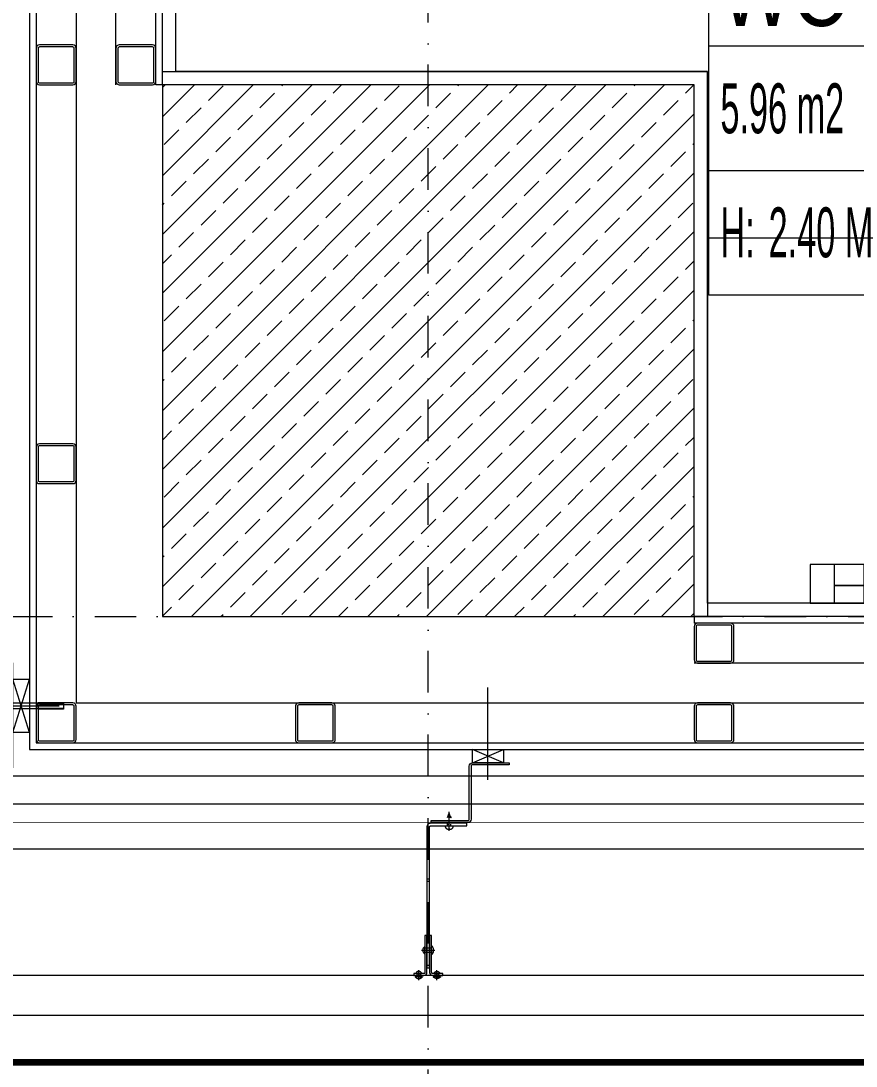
# Model space of a CAD drawing. Extents: x -1701 to 23780, y -363 to 7742.
# Drawn here: x 1161.2 to 1286.9, y 277.4 to 434.6 of the extents above; entities that cross this region are included whole.
import ezdxf
from ezdxf.enums import TextEntityAlignment as Align

# ---------------------------------------------------------------- set-up
doc = ezdxf.new("R2010")
doc.units = 0
doc.header["$LTSCALE"] = 25
doc.header["$MEASUREMENT"] = 0
doc.header["$PDMODE"] = 1
doc.linetypes.add('Audi$0$DASHDOT2', pattern=[0.5, 0.25, -0.125, 0, -0.125])
doc.linetypes.add('Audi$0$HIDDEN2', pattern=[4.7625, 3.175, -1.5875])
doc.layers.get('0').update_dxf_attribs({"color": 9, "lineweight": 9})
for name, color, linetype, lineweight in [('Audi$0$01', 8, 'Continuous', 9), ('Audi$0$05V', 8, 'Continuous', 9), ('Audi$0$06D', 8, 'Continuous', 9), ('Audi$0$09W', 8, 'Continuous', 9), ('Audi$0$10', 8, 'Continuous', 9), ('Audi$0$11', 8, 'Continuous', 9), ('Audi$0$14', 8, 'Continuous', 9), ('Audi$0$21', 8, 'Continuous', 9), ('Audi$0$24', 8, 'Audi$0$DASHDOT2', 9), ('Audi$0$33', 8, 'Audi$0$BATTING', 9), ('Audi$0$35', 8, 'Continuous', 9)]:
    doc.layers.add(name, color=color, linetype=linetype, lineweight=lineweight)
doc.styles.add('Audi$0$Arial', font='arial.ttf', dxfattribs={"height": 2.5})
doc.styles.add('Audi$0$MuuM_TEXT-STANDART', font='ARIALN.TTF')
doc.linetypes.add('Audi$0$BATTING', pattern='A,0.0001,-0.1,[134,ltypeshp.shx,S=0.1,R=0,X=-0.1,Y=0],-0.2,[134,ltypeshp.shx,S=0.1,R=180,X=0.1,Y=0],-0.1', length=0.4001)

# ---------------------------------------------------------------- blocks, each defined once
blk = doc.blocks.new('Audi$0$p-kolon_80x80')
at = {"layer": 'Audi$0$09W'}
h = blk.add_hatch(dxfattribs=at)
h.set_pattern_fill('ANSI33', color=256, scale=25, style=0)
h.set_pattern_definition([(45, (-1222.5, -385), (-4.419417, 4.419417), []), (45, (-1218.0806, -385), (-4.419417, 4.419417), [3.125, -1.5625])])
h.paths.add_polyline_path([(-40, -40), (40, -40), (40, 40), (-40, 40)])
blk.add_lwpolyline([(-40, -40), (40, -40), (40, 40), (-40, 40)], close=True)
blk = doc.blocks.new('Audi$0$p-cephe_kose profili')
at = {"linetype": 'Continuous', "lineweight": 13}
for p, q in [((-2.75, 12.75), (-3.15, 12.75)), ((-3.15, -2.87), (-3.15, 12.75)), ((-2.75, -3.03), (-2.75, 12.75)), ((-3.15, -2.87), (-30.14, -29.86)), ((-2.75, -3.03), (-29.86, -30.14)), ((-33.53, -32.82), (-28.58, -27.87)), ((-33.32, -33.03), (-28.37, -28.08)), ((-28.37, -28.08), (-28.58, -27.87)), ((-33.85, -33.57), (-30.14, -29.86)), ((-28.08, -28.37), (-33.03, -33.32)), ((-27.87, -28.58), (-32.82, -33.53)), ((-30.14, -29.86), (-29.86, -30.14)), ((-29.86, -30.14), (-30.14, -29.86)), ((-28.08, -28.37), (-27.87, -28.58)), ((-34, -30.65), (-34, -32.75)), ((-34, -30.65), (-33.7, -30.65)), ((-33.7, -30.65), (-33.7, -32.75)), ((-33.57, -33.85), (-29.86, -30.14)), ((-33.85, -33.57), (-40.45, -40.17)), ((-33.57, -33.85), (-40.17, -40.45)), ((-33.57, -33.85), (-33.85, -33.57)), ((-32.75, -33.7), (-30.65, -33.7)), ((-32.75, -34), (-30.65, -34)), ((-30.65, -34), (-30.65, -33.7)), ((-40.45, -40.17), (-40.17, -40.45))]:
    blk.add_line(p, q, dxfattribs=at)
at = {"linetype": 'Continuous', "lineweight": 5}
for p, q in [((-2.75, 2.25), (-0.25, 10.25)), ((-0.25, 2.25), (-2.75, 10.25)), ((-3.15, 6.69), (1.05, 6.69)), ((4.85, 6.62), (1.05, 6.62)), ((1.05, 5.81), (-3.15, 5.81)), ((-2.73, 6.25), (4.2, 6.25)), ((4.85, 5.88), (1.05, 5.88))]:
    blk.add_line(p, q, dxfattribs=at)
at = {"linetype": 'Continuous', "lineweight": 18}
for p, q in [((-15.25, -10.86), (-15.25, -14)), ((-15.25, -10.86), (-14.95, -10.86)), ((-14.95, -10.86), (-14.95, -14)), ((-14.78, -14.07), (-12.56, -11.86)), ((-14.57, -14.28), (-12.35, -12.07)), ((-12.07, -12.35), (-14.28, -14.57)), ((-11.86, -12.56), (-14.07, -14.78)), ((-12.35, -12.07), (-12.56, -11.86)), ((-12.07, -12.35), (-11.86, -12.56)), ((-14, -14.95), (-10.86, -14.95)), ((-14, -15.25), (-10.86, -15.25)), ((-10.86, -15.25), (-10.86, -14.95))]:
    blk.add_line(p, q, dxfattribs=at)
for p, q in [((-16.23, -12.06), (-13.36, -12.06)), ((-15.99, -11.97), (-15.95, -11.97)), ((-15.99, -12.15), (-15.95, -12.15)), ((-15.95, -11.97), (-15.95, -12.15)), ((-15.5, -12.68), (-15.5, -11.44)), ((-15.41, -11.82), (-15.23, -11.82)), ((-15.41, -12.3), (-15.32, -12.3)), ((-15.32, -12.3), (-15.14, -12.3)), ((-15.3, -12.02), (-15.28, -12.37)), ((-15.23, -11.82), (-15.05, -11.82)), ((-15.19, -11.74), (-15.1, -12.37)), ((-15.14, -12.3), (-14.96, -12.3)), ((-15.05, -11.82), (-14.87, -11.82)), ((-15.01, -11.74), (-14.92, -12.37)), ((-14.96, -12.3), (-14.78, -12.3)), ((-14.87, -11.82), (-14.69, -11.82)), ((-14.83, -11.74), (-14.74, -12.37)), ((-14.78, -12.3), (-14.6, -12.3)), ((-14.69, -11.82), (-14.51, -11.82)), ((-14.65, -11.74), (-14.56, -12.37)), ((-14.6, -12.3), (-14.42, -12.3)), ((-14.51, -11.82), (-14.33, -11.82)), ((-14.47, -11.74), (-14.38, -12.37)), ((-14.42, -12.3), (-14.24, -12.3)), ((-14.33, -11.82), (-13.6, -12.06)), ((-14.29, -11.74), (-14.2, -12.37)), ((-14.24, -12.3), (-13.6, -12.06)), ((-14.1, -11.79), (-14.03, -12.33)), ((-11.79, -14.11), (-12.33, -14.03)), ((-12.3, -14.25), (-12.06, -13.61)), ((-12.06, -16.24), (-12.06, -13.37)), ((-11.82, -14.34), (-12.06, -13.61)), ((-12.68, -15.51), (-11.44, -15.51)), ((-11.74, -14.3), (-12.37, -14.21)), ((-11.74, -14.48), (-12.37, -14.39)), ((-11.74, -14.66), (-12.37, -14.57)), ((-11.74, -14.84), (-12.37, -14.75)), ((-11.74, -15.02), (-12.37, -14.93)), ((-11.74, -15.2), (-12.37, -15.11)), ((-12.02, -15.31), (-12.37, -15.29)), ((-12.3, -14.43), (-12.3, -14.25)), ((-12.3, -14.61), (-12.3, -14.43)), ((-12.3, -14.79), (-12.3, -14.61)), ((-12.3, -14.97), (-12.3, -14.79)), ((-12.3, -15.15), (-12.3, -14.97)), ((-12.3, -15.33), (-12.3, -15.15)), ((-12.3, -15.42), (-12.3, -15.33)), ((-11.82, -14.52), (-11.82, -14.34)), ((-11.82, -14.7), (-11.82, -14.52)), ((-11.82, -14.88), (-11.82, -14.7)), ((-11.82, -15.06), (-11.82, -14.88)), ((-11.82, -15.24), (-11.82, -15.06)), ((-11.82, -15.42), (-11.82, -15.24)), ((-12.15, -15.99), (-12.15, -15.96)), ((-11.97, -15.96), (-12.15, -15.96)), ((-11.97, -15.99), (-11.97, -15.96))]:
    blk.add_line(p, q)
at = {"lineweight": 5}
for p, q in [((-12.57, -13.28), (-13.28, -12.57)), ((-13.02, -13.73), (-13.73, -13.02)), ((-13.29, -13.01), (-13.66, -13.38)), ((-13.65, -12.66), (-12.44, -13.86)), ((-13.29, -13.01), (-13.52, -13.23)), ((-13.52, -13.23), (-13.29, -13.01)), ((-13.29, -13.01), (-12.92, -12.64)), ((-13.29, -13.01), (-13.07, -12.79)), ((-13.07, -12.79), (-13.29, -13.01)), ((-12.8, -13.5), (-13.27, -13.98)), ((-12.8, -13.5), (-12.32, -13.03)), ((-28.94, -29.65), (-29.65, -28.94)), ((-29.22, -28.93), (-29.59, -29.3)), ((-29.57, -28.58), (-28.37, -29.78)), ((-29.22, -28.93), (-29.44, -29.16)), ((-29.44, -29.16), (-29.22, -28.93)), ((-29.22, -28.93), (-28.84, -28.56)), ((-29.22, -28.93), (-28.99, -28.71)), ((-28.99, -28.71), (-29.22, -28.93)), ((-28.5, -29.21), (-29.21, -28.5)), ((-28.72, -29.43), (-29.2, -29.91)), ((-28.72, -29.43), (-28.24, -28.95)), ((-34.1, -31.92), (-34.1, -31.37)), ((-31.22, -31.93), (-31.93, -31.22)), ((-31.49, -31.21), (-31.86, -31.58)), ((-31.85, -30.86), (-30.64, -32.06)), ((-31.49, -31.21), (-31.71, -31.43)), ((-31.71, -31.43), (-31.49, -31.21)), ((-31.49, -31.21), (-31.12, -30.84)), ((-31.49, -31.21), (-31.27, -30.99)), ((-31.27, -30.99), (-31.49, -31.21)), ((-30.77, -31.48), (-31.48, -30.77)), ((-31, -31.7), (-30.52, -31.23)), ((-34.6, -31.92), (-33.2, -31.92)), ((-34.1, -31.66), (-33.7, -31.66)), ((-34.1, -31.92), (-34.1, -32.47)), ((-34.1, -32.18), (-33.7, -32.18)), ((-33.7, -31.92), (-33.7, -31.48)), ((-33.7, -31.92), (-33.7, -31.66)), ((-33.7, -31.66), (-33.7, -31.92)), ((-33.7, -31.92), (-33.7, -32.36)), ((-33.7, -31.92), (-33.7, -32.18)), ((-33.7, -32.18), (-33.7, -31.92)), ((-31, -31.7), (-31.47, -32.18)), ((-31.92, -34.1), (-32.47, -34.1)), ((-31.92, -33.7), (-32.36, -33.7)), ((-31.92, -33.7), (-32.18, -33.7)), ((-32.18, -33.7), (-31.92, -33.7)), ((-32.18, -34.1), (-32.18, -33.7)), ((-31.92, -34.6), (-31.92, -33.2)), ((-31.92, -33.7), (-31.66, -33.7)), ((-31.92, -33.7), (-31.48, -33.7)), ((-31.66, -33.7), (-31.92, -33.7)), ((-31.92, -34.1), (-31.37, -34.1)), ((-31.66, -34.1), (-31.66, -33.7))]:
    blk.add_line(p, q, dxfattribs=at)
at = {"lineweight": 0}
blk.add_line((-34, -32.75), (-34, -30.75), dxfattribs=at)
at = {"linetype": 'Continuous', "lineweight": 5}
for points in [[(-2.75, 10.25), (-0.25, 10.25), (-0.25, 2.25), (-2.75, 2.25)], [(1.05, 6.75), (4.85, 6.75), (4.85, 5.75), (1.05, 5.75)]]:
    blk.add_lwpolyline(points, close=True, dxfattribs=at)
blk.add_lwpolyline([(-38.03, -37.75), (-37.75, -38.03)])
for centre, radius, start, end in [((-14.88, -12.06), 1.11, 166.6402, 175.4788), ((-14.88, -12.06), 1.11, 184.5212, 193.3598), ((-15.5, -11.91), 0.473, 90, 166.6402), ((-15.5, -12.21), 0.473, 193.3598, 270), ((-15.41, -11.73), 0.09, 180, 270), ((-15.41, -12.39), 0.09, 90, 180), ((-12.21, -15.51), 0.473, 180, 256.6402), ((-12.39, -15.42), 0.09, 270, 0), ((-11.73, -15.42), 0.09, 180, 270), ((-11.91, -15.51), 0.473, 283.3598, 360), ((-12.06, -14.89), 1.11, 256.6402, 265.4788), ((-12.06, -14.89), 1.11, 274.5212, 283.3598)]:
    blk.add_arc(centre, radius, start, end)
at = {"lineweight": 5}
for centre, radius, start, end in [((-13.35, -12.95), 0.57, 67.9194, 202.0806), ((-13.23, -13.07), 0.909, 267.075, 2.925), ((-29.27, -28.88), 0.57, 67.9194, 202.0806), ((-29.15, -29), 0.909, 267.075, 2.925), ((-33.62, -31.92), 0.732, 131.1905, 228.8095), ((-31.55, -31.15), 0.57, 67.9194, 202.0806), ((-31.43, -31.27), 0.909, 267.075, 2.925), ((-33.83, -31.92), 0.46, 286.9574, 73.0426), ((-31.92, -33.62), 0.732, 221.1905, 318.8095), ((-31.92, -33.83), 0.46, 16.9574, 163.0426)]:
    blk.add_arc(centre, radius, start, end, dxfattribs=at)
at = {"linetype": 'Continuous', "lineweight": 18}
for centre, radius, start, end in [((-14.85, -14), 0.4, 180, 315), ((-14.85, -14), 0.1, 180, 315), ((-14, -14.85), 0.4, 135, 270), ((-14, -14.85), 0.1, 135, 270)]:
    blk.add_arc(centre, radius, start, end, dxfattribs=at)
at = {"linetype": 'Continuous', "lineweight": 13}
for centre, radius, start, end in [((-33.6, -32.75), 0.4, 180, 315), ((-33.6, -32.75), 0.1, 180, 315), ((-32.75, -33.6), 0.4, 135, 270), ((-32.75, -33.6), 0.1, 135, 270)]:
    blk.add_arc(centre, radius, start, end, dxfattribs=at)
at = {"linetype": 'Continuous', "lineweight": 5}
blk.add_rational_spline([(-3.15, 7.25), (-3.22, 7.25), (-3.29, 7.25), (-3.63, 7.25), (-3.68, 6.91), (-3.7, 6.83), (-3.71, 6.75), (-3.79, 6.25), (-3.71, 5.75), (-3.7, 5.67), (-3.68, 5.59), (-3.63, 5.25), (-3.29, 5.25), (-3.22, 5.25), (-3.15, 5.25), (-3.15, 6.25), (-3.15, 7.25)], [1, 1, 1, 0.760917374327, 1, 1, 1, 1, 1, 1, 1, 0.760917374327, 1, 1, 1, 1, 1], degree=2, knots=[0, 0, 0, 1, 1, 2, 2, 3, 3, 4, 4, 5, 5, 6, 6, 7, 7, 8, 8, 8], dxfattribs=at)
blk = doc.blocks.new('Audi$0$p- alum kaplama profil')
at = {"lineweight": 13}
blk.add_lwpolyline([(7.12, 12.59), (7.12, 26.49)], dxfattribs=at)
at = {"lineweight": 5}
blk.add_lwpolyline([(9.44, 15.16), (4.79, 15.16), (4.79, 17.16), (9.44, 17.16)], close=True, dxfattribs=at)
for points in [[(4.79, 15.16), (9.44, 17.16)], [(9.44, 15.16), (4.79, 17.16)]]:
    blk.add_lwpolyline(points, dxfattribs=at)
at = {"lineweight": 18}
blk.add_lwpolyline([(4.09, 6.16), (-1.41, 6.16), (-1.41, 6.46), (4.09, 6.46, 0.414214), (4.29, 6.66), (4.29, 14.66, -0.414214), (4.79, 15.16), (10.29, 15.16), (10.29, 14.86), (4.79, 14.86, 0.414214), (4.59, 14.66), (4.59, 6.66, -0.414214)], format="xyb", close=True, dxfattribs=at)
blk.add_lwpolyline([(-2.06, 5.56), (-2.06, -2.34), (-2.06, -15.69), (-1.66, -15.69), (-1.66, -2.34), (-1.66, 5.56), (-1.66, 5.56), (-1.66, 5.57), (-1.66, 5.57), (-1.66, 5.58), (-1.66, 5.58), (-1.65, 5.59), (-1.65, 5.59), (-1.65, 5.59), (-1.65, 5.6), (-1.65, 5.6), (-1.64, 5.61), (-1.64, 5.61), (-1.64, 5.62), (-1.64, 5.62), (-1.63, 5.62), (-1.63, 5.63), (-1.63, 5.63), (-1.62, 5.63), (-1.62, 5.64), (-1.61, 5.64), (-1.61, 5.64), (-1.61, 5.64), (-1.6, 5.65), (-1.6, 5.65), (-1.59, 5.65), (-1.59, 5.65), (-1.58, 5.65), (-1.58, 5.65), (-1.57, 5.66), (-1.57, 5.66), (-1.56, 5.66), (-1.56, 5.66), (3.94, 5.66), (3.94, 6.06), (-1.56, 6.06), (-1.58, 6.06), (-1.61, 6.05), (-1.63, 6.05), (-1.66, 6.05), (-1.68, 6.04), (-1.7, 6.03), (-1.73, 6.03), (-1.75, 6.02), (-1.77, 6.01), (-1.79, 6), (-1.82, 5.99), (-1.84, 5.97), (-1.86, 5.96), (-1.88, 5.94), (-1.89, 5.93), (-1.91, 5.91), (-1.93, 5.89), (-1.95, 5.87), (-1.96, 5.85), (-1.97, 5.83), (-1.99, 5.81), (-2, 5.79), (-2.01, 5.77), (-2.02, 5.75), (-2.03, 5.72), (-2.04, 5.7), (-2.04, 5.68), (-2.05, 5.65), (-2.05, 5.63), (-2.06, 5.61), (-2.06, 5.58)], close=True)
blk.add_lwpolyline([(-1.66, -2.34), (-2.06, -2.34)])
for points in [[(-2.36, -10.84), (-2.36, -16.39), (-2.36, -16.39, -0.414214), (-2.51, -16.54), (-2.51, -16.54), (-4.06, -16.54), (-4.06, -16.84), (-2.51, -16.84), (-2.51, -16.84, 0.414214), (-2.06, -16.39), (-2.06, -10.84)], [(-1.36, -10.84), (-1.66, -10.84), (-1.66, -16.39, 0.414214), (-1.21, -16.84), (-1.21, -16.84), (0.34, -16.84), (0.34, -16.54), (-1.21, -16.54), (-1.21, -16.54, -0.414214), (-1.36, -16.39), (-1.36, -16.39)]]:
    blk.add_lwpolyline(points, format="xyb", close=True)
for points in [[(1.61, 6.87, -10), (0.98, 6.96, -10)], [(1.56, 7.05, -10), (1.02, 7.13, -10)], [(1.05, 6.91, -10), (1.29, 7.56, -10)], [(1.29, 4.93, -10), (1.29, 7.8, -10)], [(1.53, 6.82, -10), (1.29, 7.56, -10)], [(0.67, 5.66, -10), (1.91, 5.66, -10)], [(0.67, 5.66, -10), (0.67, 5.64, -10), (0.67, 5.62, -10), (0.67, 5.6, -10), (0.68, 5.58, -10), (0.68, 5.56, -10), (0.69, 5.54, -10), (0.69, 5.52, -10), (0.7, 5.5, -10), (0.7, 5.48, -10), (0.71, 5.46, -10), (0.72, 5.45, -10), (0.73, 5.43, -10), (0.74, 5.41, -10), (0.75, 5.4, -10), (0.76, 5.38, -10), (0.77, 5.36, -10), (0.79, 5.35, -10), (0.8, 5.33, -10), (0.81, 5.32, -10), (0.83, 5.31, -10), (0.84, 5.29, -10), (0.86, 5.28, -10), (0.87, 5.27, -10), (0.89, 5.26, -10), (0.91, 5.25, -10), (0.92, 5.24, -10), (0.94, 5.23, -10), (0.96, 5.22, -10), (0.98, 5.21, -10), (1, 5.21, -10), (1.02, 5.2, -10), (1.03, 5.2, -10)], [(0.96, 5.66, -10), (0.97, 5.66, -10), (0.97, 5.66, -10), (0.97, 5.66, -10), (0.98, 5.66, -10), (0.98, 5.66, -10), (0.99, 5.66, -10), (0.99, 5.66, -10), (1, 5.66, -10), (1, 5.67, -10), (1, 5.67, -10), (1.01, 5.67, -10), (1.01, 5.67, -10), (1.01, 5.67, -10), (1.02, 5.68, -10), (1.02, 5.68, -10), (1.02, 5.68, -10), (1.03, 5.69, -10), (1.03, 5.69, -10), (1.03, 5.69, -10), (1.04, 5.7, -10), (1.04, 5.7, -10), (1.04, 5.7, -10), (1.04, 5.71, -10), (1.04, 5.71, -10), (1.05, 5.72, -10), (1.05, 5.72, -10), (1.05, 5.72, -10), (1.05, 5.73, -10), (1.05, 5.73, -10), (1.05, 5.74, -10), (1.05, 5.74, -10), (1.05, 5.75, -10)], [(1.33, 5.85, -10), (0.98, 5.88, -10)], [(1.03, 5.2, -10), (1.04, 5.2, -10), (1.05, 5.19, -10), (1.05, 5.19, -10), (1.06, 5.19, -10), (1.06, 5.19, -10), (1.07, 5.19, -10), (1.07, 5.19, -10), (1.08, 5.19, -10), (1.08, 5.19, -10), (1.09, 5.19, -10), (1.09, 5.18, -10), (1.1, 5.18, -10), (1.1, 5.18, -10), (1.11, 5.18, -10), (1.11, 5.18, -10), (1.12, 5.18, -10), (1.12, 5.18, -10), (1.13, 5.18, -10), (1.13, 5.18, -10), (1.14, 5.18, -10), (1.15, 5.18, -10), (1.15, 5.18, -10), (1.16, 5.17, -10), (1.16, 5.17, -10), (1.17, 5.17, -10), (1.17, 5.17, -10), (1.18, 5.17, -10), (1.18, 5.17, -10), (1.19, 5.17, -10), (1.19, 5.17, -10), (1.2, 5.17, -10), (1.2, 5.17, -10)], [(1.05, 5.83, -10), (1.05, 6.01, -10)], [(1.05, 5.75, -10), (1.05, 5.83, -10)], [(1.2, 5.17, -10), (1.2, 5.2, -10)], [(1.38, 5.2, -10), (1.2, 5.2, -10)], [(1.29, 6.16, -10), (1.29, 6.26, -10)], [(1.38, 5.17, -10), (1.38, 5.2, -10)], [(1.38, 5.17, -10), (1.38, 5.17, -10), (1.39, 5.17, -10), (1.39, 5.17, -10), (1.4, 5.17, -10), (1.41, 5.17, -10), (1.41, 5.17, -10), (1.42, 5.17, -10), (1.42, 5.17, -10), (1.43, 5.17, -10), (1.43, 5.18, -10), (1.44, 5.18, -10), (1.44, 5.18, -10), (1.45, 5.18, -10), (1.45, 5.18, -10), (1.46, 5.18, -10), (1.46, 5.18, -10), (1.47, 5.18, -10), (1.47, 5.18, -10), (1.48, 5.18, -10), (1.48, 5.18, -10), (1.49, 5.18, -10), (1.5, 5.19, -10), (1.5, 5.19, -10), (1.51, 5.19, -10), (1.51, 5.19, -10), (1.52, 5.19, -10), (1.52, 5.19, -10), (1.53, 5.19, -10), (1.53, 5.19, -10), (1.54, 5.19, -10), (1.54, 5.2, -10), (1.55, 5.2, -10)], [(1.53, 5.75, -10), (1.53, 5.92, -10)], [(1.53, 5.75, -10), (1.53, 5.74, -10), (1.53, 5.74, -10), (1.53, 5.73, -10), (1.53, 5.73, -10), (1.53, 5.72, -10), (1.54, 5.72, -10), (1.54, 5.72, -10), (1.54, 5.71, -10), (1.54, 5.71, -10), (1.54, 5.7, -10), (1.54, 5.7, -10), (1.55, 5.7, -10), (1.55, 5.69, -10), (1.55, 5.69, -10), (1.55, 5.69, -10), (1.56, 5.68, -10), (1.56, 5.68, -10), (1.56, 5.68, -10), (1.57, 5.67, -10), (1.57, 5.67, -10), (1.58, 5.67, -10), (1.58, 5.67, -10), (1.58, 5.67, -10), (1.59, 5.66, -10), (1.59, 5.66, -10), (1.6, 5.66, -10), (1.6, 5.66, -10), (1.6, 5.66, -10), (1.61, 5.66, -10), (1.61, 5.66, -10), (1.62, 5.66, -10), (1.62, 5.66, -10)], [(1.55, 5.2, -10), (1.57, 5.2, -10), (1.59, 5.21, -10), (1.6, 5.21, -10), (1.62, 5.22, -10), (1.64, 5.23, -10), (1.66, 5.24, -10), (1.68, 5.25, -10), (1.69, 5.26, -10), (1.71, 5.27, -10), (1.73, 5.28, -10), (1.74, 5.29, -10), (1.76, 5.31, -10), (1.77, 5.32, -10), (1.78, 5.33, -10), (1.8, 5.35, -10), (1.81, 5.36, -10), (1.82, 5.38, -10), (1.83, 5.4, -10), (1.84, 5.41, -10), (1.85, 5.43, -10), (1.86, 5.45, -10), (1.87, 5.46, -10), (1.88, 5.48, -10), (1.89, 5.5, -10), (1.89, 5.52, -10), (1.9, 5.54, -10), (1.9, 5.56, -10), (1.9, 5.58, -10), (1.91, 5.6, -10), (1.91, 5.62, -10), (1.91, 5.64, -10), (1.91, 5.66, -10)], [(-2.36, -12.52, 0), (-2.4, -12.53, 0), (-2.43, -12.56, 0), (-2.47, -12.58, 0), (-2.5, -12.6, 0), (-2.53, -12.63, 0), (-2.56, -12.66, 0), (-2.59, -12.69, 0), (-2.61, -12.73, 0), (-2.63, -12.76, 0), (-2.65, -12.8, 0), (-2.67, -12.84, 0), (-2.68, -12.88, 0), (-2.69, -12.92, 0), (-2.7, -12.96, 0), (-2.71, -13, 0), (-2.71, -13.04, 0), (-2.71, -13.08, 0), (-2.7, -13.13, 0), (-2.69, -13.17, 0), (-2.68, -13.21, 0), (-2.67, -13.25, 0), (-2.65, -13.28, 0), (-2.63, -13.32, 0), (-2.61, -13.36, 0), (-2.59, -13.39, 0), (-2.56, -13.42, 0), (-2.53, -13.45, 0), (-2.5, -13.48, 0), (-2.47, -13.51, 0), (-2.43, -13.53, 0), (-2.4, -13.55, 0), (-2.36, -13.57, 0)], [(-2.36, -13.04, 0), (-2.36, -12.52, 0)], [(-1.36, -13.04, 0), (-1.36, -12.37, 0)], [(-1.36, -13.72, 0), (-1.32, -13.68, 0), (-1.29, -13.65, 0), (-1.26, -13.61, 0), (-1.23, -13.58, 0), (-1.2, -13.54, 0), (-1.18, -13.5, 0), (-1.16, -13.45, 0), (-1.14, -13.41, 0), (-1.12, -13.37, 0), (-1.1, -13.32, 0), (-1.09, -13.28, 0), (-1.08, -13.23, 0), (-1.07, -13.18, 0), (-1.06, -13.14, 0), (-1.06, -13.09, 0), (-1.06, -13.04, 0), (-1.06, -12.99, 0), (-1.06, -12.95, 0), (-1.07, -12.9, 0), (-1.08, -12.85, 0), (-1.09, -12.81, 0), (-1.1, -12.76, 0), (-1.12, -12.72, 0), (-1.14, -12.67, 0), (-1.16, -12.63, 0), (-1.18, -12.59, 0), (-1.2, -12.55, 0), (-1.23, -12.51, 0), (-1.26, -12.47, 0), (-1.29, -12.43, 0), (-1.32, -12.4, 0), (-1.36, -12.37, 0)], [(-2.86, -13.04, 0), (-0.86, -13.04, 0)], [(-2.36, -13.04, 0), (-2.36, -12.73, 0)], [(-2.36, -12.73, 0), (-2.36, -13.04, 0)], [(-1.36, -12.73, 0), (-2.36, -12.73, 0)], [(-2.36, -13.04, 0), (-2.36, -13.36, 0)], [(-2.36, -13.04, 0), (-2.36, -13.57, 0)], [(-2.36, -13.36, 0), (-2.36, -13.04, 0)], [(-1.36, -13.36, 0), (-2.36, -13.36, 0)], [(-1.36, -13.04, 0), (-1.36, -13.72, 0)], [(-3.84, -17.04, 0), (-3.81, -17.07, 0), (-3.78, -17.1, 0), (-3.75, -17.12, 0), (-3.72, -17.15, 0), (-3.69, -17.17, 0), (-3.66, -17.19, 0), (-3.62, -17.21, 0), (-3.59, -17.23, 0), (-3.55, -17.24, 0), (-3.52, -17.26, 0), (-3.48, -17.27, 0), (-3.44, -17.28, 0), (-3.4, -17.28, 0), (-3.36, -17.29, 0), (-3.32, -17.29, 0), (-3.29, -17.29, 0), (-3.25, -17.29, 0), (-3.21, -17.29, 0), (-3.17, -17.28, 0), (-3.13, -17.28, 0), (-3.09, -17.27, 0), (-3.06, -17.26, 0), (-3.02, -17.24, 0), (-2.98, -17.23, 0), (-2.95, -17.21, 0), (-2.91, -17.19, 0), (-2.88, -17.17, 0), (-2.85, -17.15, 0), (-2.82, -17.12, 0), (-2.79, -17.1, 0), (-2.76, -17.07, 0), (-2.73, -17.04, 0)], [(-3.29, -17.04, 0), (-3.84, -17.04, 0)], [(-2.85, -16.54, 0), (-2.86, -16.51, 0), (-2.87, -16.47, 0), (-2.89, -16.44, 0), (-2.91, -16.41, 0), (-2.93, -16.38, 0), (-2.96, -16.35, 0), (-2.98, -16.33, 0), (-3.01, -16.31, 0), (-3.04, -16.29, 0), (-3.07, -16.27, 0), (-3.11, -16.25, 0), (-3.14, -16.24, 0), (-3.18, -16.23, 0), (-3.21, -16.22, 0), (-3.25, -16.22, 0), (-3.29, -16.22, 0), (-3.32, -16.22, 0), (-3.36, -16.22, 0), (-3.39, -16.23, 0), (-3.43, -16.24, 0), (-3.46, -16.25, 0), (-3.5, -16.27, 0), (-3.53, -16.29, 0), (-3.56, -16.31, 0), (-3.59, -16.33, 0), (-3.61, -16.35, 0), (-3.64, -16.38, 0), (-3.66, -16.41, 0), (-3.68, -16.44, 0), (-3.7, -16.47, 0), (-3.71, -16.51, 0), (-3.73, -16.54, 0)], [(-3.29, -16.54, 0), (-3.73, -16.54, 0)], [(-3.29, -16.54, 0), (-3.55, -16.54, 0)], [(-3.55, -16.54, 0), (-3.29, -16.54, 0)], [(-3.55, -17.04, 0), (-3.55, -16.54, 0)], [(-3.29, -17.54, 0), (-3.29, -16.04, 0)], [(-3.29, -16.54, 0), (-2.85, -16.54, 0)], [(-3.29, -16.54, 0), (-3.03, -16.54, 0)], [(-3.03, -16.54, 0), (-3.29, -16.54, 0)], [(-3.29, -17.04, 0), (-2.73, -17.04, 0)], [(-3.03, -17.04, 0), (-3.03, -16.54, 0)], [(-0.56, -17.04, 0), (-1.11, -17.04, 0)], [(0, -17.04, 0), (-0.03, -17.07, 0), (-0.06, -17.1, 0), (-0.09, -17.12, 0), (-0.12, -17.15, 0), (-0.15, -17.17, 0), (-0.18, -17.19, 0), (-0.22, -17.21, 0), (-0.25, -17.23, 0), (-0.29, -17.24, 0), (-0.33, -17.26, 0), (-0.36, -17.27, 0), (-0.4, -17.28, 0), (-0.44, -17.28, 0), (-0.48, -17.29, 0), (-0.52, -17.29, 0), (-0.56, -17.29, 0), (-0.59, -17.29, 0), (-0.63, -17.29, 0), (-0.67, -17.28, 0), (-0.71, -17.28, 0), (-0.75, -17.27, 0), (-0.79, -17.26, 0), (-0.82, -17.24, 0), (-0.86, -17.23, 0), (-0.89, -17.21, 0), (-0.93, -17.19, 0), (-0.96, -17.17, 0), (-0.99, -17.15, 0), (-1.02, -17.12, 0), (-1.05, -17.1, 0), (-1.08, -17.07, 0), (-1.11, -17.04, 0)], [(-1, -16.54, 0), (-0.98, -16.51, 0), (-0.97, -16.47, 0), (-0.95, -16.44, 0), (-0.93, -16.41, 0), (-0.91, -16.38, 0), (-0.88, -16.35, 0), (-0.86, -16.33, 0), (-0.83, -16.31, 0), (-0.8, -16.29, 0), (-0.77, -16.27, 0), (-0.73, -16.25, 0), (-0.7, -16.24, 0), (-0.66, -16.23, 0), (-0.63, -16.22, 0), (-0.59, -16.22, 0), (-0.56, -16.22, 0), (-0.52, -16.22, 0), (-0.48, -16.22, 0), (-0.45, -16.23, 0), (-0.41, -16.24, 0), (-0.38, -16.25, 0), (-0.34, -16.27, 0), (-0.31, -16.29, 0), (-0.28, -16.31, 0), (-0.25, -16.33, 0), (-0.23, -16.35, 0), (-0.2, -16.38, 0), (-0.18, -16.41, 0), (-0.16, -16.44, 0), (-0.14, -16.47, 0), (-0.13, -16.51, 0), (-0.12, -16.54, 0)], [(-0.56, -16.54, 0), (-1, -16.54, 0)], [(-0.56, -16.54, 0), (-0.82, -16.54, 0)], [(-0.82, -16.54, 0), (-0.56, -16.54, 0)], [(-0.82, -17.04, 0), (-0.82, -16.54, 0)], [(-0.56, -17.54, 0), (-0.56, -16.04, 0)], [(-0.56, -16.54, 0), (-0.3, -16.54, 0)], [(-0.56, -16.54, 0), (-0.12, -16.54, 0)], [(-0.3, -16.54, 0), (-0.56, -16.54, 0)], [(-0.56, -17.04, 0), (0, -17.04, 0)], [(-0.3, -17.04, 0), (-0.3, -16.54, 0)]]:
    blk.add_polyline3d(points)
blk = doc.blocks.new('Audi$0$P-AKS_AUDI')
at = {"layer": 'Audi$0$24'}
for points in [[(-3500, -2590), (-3500, 1250)], [(-3840, -2440), (360, -2440)]]:
    blk.add_lwpolyline(points, dxfattribs=at)
blk = doc.blocks.new('Audi$0$0_roomno2')
blk.add_lwpolyline([(19.375, -10.5), (0, -10.5), (0, 0), (19.375, 0)], close=True)
for points in [[(0, -3), (19.375, -3)], [(8.125, -3), (8.125, -10.5)], [(11.875, -3), (11.875, -10.5)], [(15.625, -3), (15.625, -10.5)], [(0, -6.75), (8.125, -6.75)]]:
    blk.add_lwpolyline(points)
at = {"style": 'Audi$0$MuuM_TEXT-STANDART', "width": 0.6}
blk.add_text('H:', height=1.5, dxfattribs=at).set_placement((0.35, -8.608), align=Align.MIDDLE_LEFT)
at = {"style": 'Audi$0$Arial'}
blk.add_attdef('ODANO', (0, 1.17), '', height=2, dxfattribs=at)
blk.add_attdef('MEKANADI', text='', height=2, dxfattribs=at).set_placement((0.35, -3), align=Align.BOTTOM_LEFT)
at = {"style": 'Audi$0$MuuM_TEXT-STANDART', "width": 0.6}
for tag, p in [('YER01', (10, -4.5)), ('TAVAN01', (13.75, -4.5)), ('DUVAR01', (17.5, -4.5)), ('YER02', (10, -6.75)), ('TAVAN02', (13.75, -6.75)), ('DUVAR02', (17.5, -6.75)), ('YER03', (10, -9)), ('TAVAN03', (13.75, -9)), ('DUVAR03', (17.5, -9))]:
    blk.add_attdef(tag, text='', height=1.5, dxfattribs=at).set_placement(p, align=Align.MIDDLE_CENTER)
for tag, p in [('M2', (0.35, -4.875)), ('TEMIZTAVANYUKSEKLIGI', (1.8, -8.608))]:
    blk.add_attdef(tag, text='', height=1.5, dxfattribs=at).set_placement(p, align=Align.MIDDLE_LEFT)
blk = doc.blocks.new('Audi$0$prf-60x60')
for points in [[(-2.5, -6), (2.5, -6, 0.414214), (3, -5.5), (3, -0.5, 0.414214), (2.5, 0), (-2.5, 0, 0.414214), (-3, -0.5), (-3, -5.5, 0.414214)], [(-2.5, -5.7), (2.5, -5.7, 0.414214), (2.7, -5.5), (2.7, -0.5, 0.414214), (2.5, -0.3), (-2.5, -0.3, 0.414214), (-2.7, -0.5), (-2.7, -5.5, 0.414214)]]:
    blk.add_lwpolyline(points, format="xyb", close=True)
at = {"color": 252}
blk.add_point((0, -3), dxfattribs=at)
blk = doc.blocks.new('Audi$0$p-zemin kat')
at = {"layer": 'Audi$0$06D'}
for points in [[(1719.26, 285), (1122.5, 285), (1122.5, 1420)], [(1719.26, 310), (1147.5, 310), (1147.5, 824.8)], [(1719.26, 316.79), (1154.5, 316.77), (1154.5, 825), (1162.5, 825)], [(1175.5, 425), (1175.5, 818), (1169.5, 818), (1169.5, 332), (1692.56, 332), (1692.56, 338), (1262.5, 338)]]:
    blk.add_lwpolyline(points, dxfattribs=at)
at = {"layer": 'Audi$0$10'}
for points, const_width in [([(1719.26, 291), (1128.5, 291), (1128.5, 1420.16)], 0.2), ([(1719.26, 314), (1151.5, 314), (1151.5, 831.63)], 0.1)]:
    blk.add_lwpolyline(points, dxfattribs=dict(at, const_width=const_width))
at = {"layer": 'Audi$0$11'}
for points in [[(1182.5, 425), (1182.5, 825), (1162.5, 825), (1162.5, 325), (1699.56, 325), (1699.56, 345), (1262.5, 345)], [(1181.5, 425), (1181.5, 824), (1163.5, 824), (1163.5, 326), (1698.56, 326), (1698.56, 344), (1262.5, 344)], [(1182.5, 425), (1181.5, 425)], [(1262.5, 345), (1262.5, 344)]]:
    blk.add_lwpolyline(points, dxfattribs=at)
at = {"layer": 'Audi$0$14'}
blk.add_lwpolyline([(1182.5, 427), (1264.5, 427), (1264.5, 345)], dxfattribs=at)
at = {"layer": 'Audi$0$33', "ltscale": 0.4}
blk.add_lwpolyline([(1719.26, 321), (1158.5, 321), (1158.25, 827.22)], dxfattribs=at)
at = {"layer": 'Audi$0$35'}
blk.add_lwpolyline([(1387.5, 347), (1264.5, 347), (1264.5, 427), (1184.5, 427), (1184.5, 517), (1387.5, 517)], close=True, dxfattribs=at)
at = {"layer": 'Audi$0$01'}
blk.add_blockref('Audi$0$p-kolon_80x80', (1222.5, 385), dxfattribs=at)
at = {"layer": 'Audi$0$10'}
for name, p in [('Audi$0$prf-60x60', (1166.5, 431)), ('Audi$0$prf-60x60', (1178.5, 431)), ('Audi$0$prf-60x60', (1166.5, 371)), ('Audi$0$prf-60x60', (1265.5, 344)), ('Audi$0$p-cephe_kose profili', (1162.75, 325.31)), ('Audi$0$p- alum kaplama profil', (1224.36, 307.84)), ('Audi$0$prf-60x60', (1166.5, 332)), ('Audi$0$prf-60x60', (1205.5, 332)), ('Audi$0$prf-60x60', (1265.5, 332))]:
    blk.add_blockref(name, p, dxfattribs=at)
at = {"layer": 'Audi$0$21'}
ref = blk.add_blockref('Audi$0$0_roomno2', (1264.71, 445.85), dxfattribs=dict(at, xscale=5, yscale=5, zscale=5))
ref.add_attrib('ODANO', 'AUDI-ZK-05', dxfattribs={"layer": '0', "height": 10, "style": 'Audi$0$MuuM_TEXT-STANDART'}).set_placement((1264.71, 445.85), align=Align.BOTTOM_LEFT)
ref.add_attrib('MEKANADI', 'WC BAY', dxfattribs={"layer": '0', "height": 10, "style": 'Audi$0$MuuM_TEXT-STANDART'}).set_placement((1266.46, 430.85), align=Align.BOTTOM_LEFT)
ref.add_attrib('M2', '5.96 m2', dxfattribs={"layer": '0', "height": 7.5, "style": 'Audi$0$MuuM_TEXT-STANDART', "width": 0.6}).set_placement((1266.46, 421.47), align=Align.MIDDLE_LEFT)
ref.add_attrib('TEMIZTAVANYUKSEKLIGI', '2.40 M', dxfattribs={"layer": '0', "height": 7.5, "style": 'Audi$0$MuuM_TEXT-STANDART', "width": 0.6}).set_placement((1273.71, 402.81), align=Align.MIDDLE_LEFT)
ref.add_attrib('YER01', 'Y08', dxfattribs={"layer": '0', "height": 7.5, "style": 'Audi$0$MuuM_TEXT-STANDART', "width": 0.6}).set_placement((1314.71, 423.35), align=Align.MIDDLE_CENTER)
ref.add_attrib('TAVAN01', 'T01', dxfattribs={"layer": '0', "height": 7.5, "style": 'Audi$0$MuuM_TEXT-STANDART', "width": 0.6}).set_placement((1333.46, 423.35), align=Align.MIDDLE_CENTER)
ref.add_attrib('DUVAR01', 'D11', dxfattribs={"layer": '0', "height": 7.5, "style": 'Audi$0$MuuM_TEXT-STANDART', "width": 0.6}).set_placement((1352.21, 423.35), align=Align.MIDDLE_CENTER)
ref.add_attrib('TAVAN02', 'T09', dxfattribs={"layer": '0', "height": 7.5, "style": 'Audi$0$MuuM_TEXT-STANDART', "width": 0.6}).set_placement((1333.46, 412.1), align=Align.MIDDLE_CENTER)
at = {"layer": 'Audi$0$24'}
blk.add_blockref('Audi$0$P-AKS_AUDI', (4722.5, 2785), dxfattribs=at)
blk = doc.blocks.new('Audi$0$sıvı sabunluk plan')
for points in [[(5.85, 1.3), (0, 1.3), (0, 13), (5.85, 13), (5.85, 1.3)], [(3.15, 4.9), (0, 4.9), (0, 9.4), (3.15, 9.4), (3.15, 4.9)], [(5.85, 4.9), (3.15, 4.9), (3.15, 9.4), (5.85, 9.4), (5.85, 4.9)]]:
    blk.add_lwpolyline(points)
blk = doc.blocks.new('Audi$0$LAVABO BATARYA PLAN')
at = {"layer": 'Audi$0$05V'}
for points in [[(0, 0), (5.5, 0), (5.5, -1.56), (0, -1.56)], [(9.77, 0), (18.07, 0), (18.07, -3.39), (9.77, -3.39)], [(1.18, -1.56), (4.18, -1.56), (4.18, -16.74), (1.18, -16.74)], [(11.55, -3.39), (16.28, -3.39), (16.28, -7.35), (11.55, -7.35)]]:
    blk.add_lwpolyline(points, close=True, dxfattribs=at)
blk = doc.blocks.new('Audi$0$lavabo 120')
at = {"lineweight": 0, "flags": 128}
blk.add_lwpolyline([(55, 0), (0, 0), (0, -120), (55, -120)], close=True, dxfattribs=at)
blk.add_lwpolyline([(55, -120), (55, 0), (0, 0), (0, -120)], close=True)
for points in [[(41.59, -90.14), (10.95, -90.14, -0.414214), (8.55, -87.74, 0.035809), (8.03, -80.54, -0.067889), (8.03, -43, 0.002456), (8.03, -35.74, -0.418149), (12.2, -30.25), (41.32, -30.25)], [(11.93, -90.14), (42.57, -90.14, 0.414214), (44.97, -87.74, -0.035809), (45.49, -80.54, 0.067889), (45.49, -43, -0.025966), (45.49, -35.74, 0.418149), (41.32, -30.25), (12.2, -30.25)]]:
    blk.add_lwpolyline(points, format="xyb")
for centre, radius in [((26.43, -60.17), 4.14), ((26.51, -60.08), 2.28)]:
    blk.add_circle(centre, radius)
at = {"extrusion": (0, 0, -1)}
blk.add_ellipse((42.16, -60.32), major_axis=(0, 1.38), ratio=0.667081, start_param=3.141593, end_param=9.424778, dxfattribs=at)
at = {"extrusion": (0, 0, -1), "zscale": -1, "rotation": 90}
blk.add_blockref('Audi$0$LAVABO BATARYA PLAN', (-55, -62.86), dxfattribs=at)
at = {"layer": 'Audi$0$05V'}
blk.add_blockref('Audi$0$sıvı sabunluk plan', (49.15, -28.47), dxfattribs=at)
blk = doc.blocks.new('Audi')
at = {"layer": 'Audi$0$21', "linetype": 'Audi$0$HIDDEN2', "ltscale": 0.1, "const_width": 1}
blk.add_lwpolyline([(1116.06, 758.11), (1422.31, 758.11), (1422.31, 277.94), (1116.06, 277.94)], close=True, dxfattribs=at)
at = {"layer": 'Audi$0$05V', "xscale": -1, "rotation": 90}
blk.add_blockref('Audi$0$lavabo 120', (1264.5, 402), dxfattribs=at)
at = {"layer": 'Audi$0$10'}
blk.add_blockref('Audi$0$p-zemin kat', (0, 0), dxfattribs=at)

msp = doc.modelspace()

# ---------------------------------------------------------------- block references
at = {"color": 6}
msp.add_blockref('Audi', (0, 0), dxfattribs=at)

doc.saveas('drawing.dxf')
